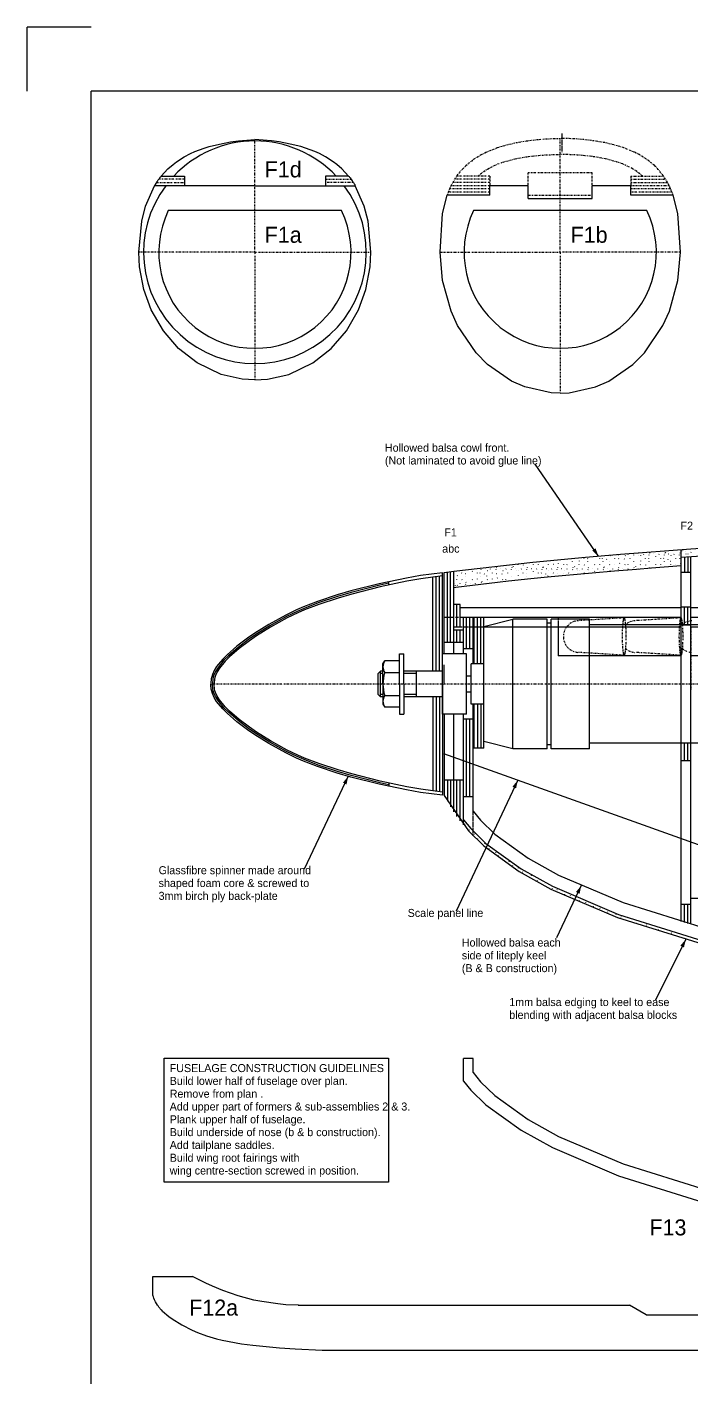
# Model space of a CAD drawing. Extents: x -1638 to 412, y -412 to 1290.
# Drawn here: x -1638.5 to -1431, y 868.2 to 1290.2 of the extents above; entities that cross this region are included whole.
import ezdxf
from ezdxf.enums import TextEntityAlignment as Align

# ---------------------------------------------------------------- set-up
doc = ezdxf.new("R2010")
doc.units = 0
doc.linetypes.add('DASHDOT', pattern=[1, 0.5, -0.25, 0, -0.25])
doc.linetypes.add('HIDDEN', pattern=[0.375, 0.25, -0.125])
for name, color, linetype in [('1', 7, 'CONTINUOUS'), ('12', 7, 'CONTINUOUS'), ('4', 7, 'CONTINUOUS'), ('6', 7, 'CONTINUOUS'), ('7', 7, 'CONTINUOUS'), ('8', 7, 'CONTINUOUS')]:
    doc.layers.add(name, color=color, linetype=linetype)
doc.styles.add('txt', font='TXT', dxfattribs={"height": 0.2})

# ---------------------------------------------------------------- blocks, each defined once
blk = doc.blocks.new('*D16')
at = {"layer": '7', "color": 215, "linetype": 'CONTINUOUS'}
blk.add_line((0, 0), (-7.6796, -16.3348), dxfattribs=at)
blk.add_solid([(-1.6293, -1.9965), (0, 0), (-0.498, -2.5284)], dxfattribs=at)
blk = doc.blocks.new('*O22')
at = {"layer": '1', "color": 195, "linetype": 'CONTINUOUS'}
for p, q in [((-23.8168, 18), (-14.8168, 20.25)), ((-23.8168, -18), (-23.8168, 18)), ((-14.8168, -20.25), (-14.8168, 20.25)), ((-4.1168, 20.25), (-14.8168, 20.25)), ((-4.1168, -20.25), (-4.1168, 20.25)), ((-2.8168, 19), (-4.1168, 19)), ((-2.8168, -20.25), (-2.8168, 20.25)), ((9.1832, 20.25), (-2.8168, 20.25)), ((9.1832, -20.25), (9.1832, 20.25)), ((47.2832, 18.4886), (9.1832, 18.4886)), ((47.2832, -18.4912), (47.2832, 18.4886)), ((-50.1168, 0), (-50.1168, 9.4)), ((-50.1168, 9.4), (-48.8168, 9.4)), ((-48.8168, 0), (-48.8168, 9.4)), ((-29.2168, 9.4), (-36.7168, 9.4)), ((-36.7168, -9.4), (-36.7168, 9.4)), ((-29.2168, -9.4), (-29.2168, 9.4)), ((56.8082, 11.9049), (47.2832, 11.9049)), ((56.8082, -11.9076), (56.8082, 11.9049)), ((-55.3168, 6.25), (-54.7586, 7.2169)), ((-55.3168, 0), (-55.3168, 6.25)), ((-50.1168, 7.2169), (-54.7586, 7.2169)), ((-27.8168, -6.25), (-27.8168, 6.25)), ((-23.8168, 6.25), (-27.8168, 6.25)), ((61.5706, 5.9664), (56.8082, 5.9664)), ((61.5706, -5.969), (61.5706, 5.9664)), ((-56.0668, 4), (-56.8168, 3.25)), ((-56.8168, -3.25), (-56.8168, 3.25)), ((-56.0668, -4), (-56.0668, 4)), ((-55.3168, 4), (-56.0668, 4)), ((-55.3168, 3.25), (-56.0668, 3.25)), ((-55.3168, 0), (-55.3168, -6.25)), ((-54.7586, 3.6084), (-50.1168, 3.6084)), ((-50.1168, 0), (-50.1168, -9.4)), ((-36.7168, 4), (-48.8168, 4)), ((-44.8168, 3.25), (-48.8168, 3.25)), ((-48.8168, 0), (-48.8168, -9.4)), ((-44.8168, -4), (-44.8168, 4)), ((-27.8168, 2.5), (-29.2168, 2.5)), ((-56.0668, -4), (-56.8168, -3.25)), ((-55.3168, -3.25), (-56.0668, -3.25)), ((-55.3168, -4), (-56.0668, -4)), ((-54.7586, -3.6084), (-50.1168, -3.6084)), ((-44.8168, -3.25), (-48.8168, -3.25)), ((-36.7168, -4), (-48.8168, -4)), ((-27.8168, -2.5), (-29.2168, -2.5)), ((-55.3168, -6.25), (-54.7586, -7.2169)), ((-50.1168, -7.2169), (-54.7586, -7.2169)), ((-23.8168, -6.25), (-27.8168, -6.25)), ((61.5706, -5.969), (56.8082, -5.969)), ((-50.1168, -9.4), (-48.8168, -9.4)), ((-29.2168, -9.4), (-36.7168, -9.4)), ((56.8082, -11.9076), (47.2832, -11.9076)), ((-14.8168, -20.25), (-23.8168, -18)), ((-4.1168, -20.25), (-14.8168, -20.25)), ((-2.8168, -19), (-4.1168, -19)), ((9.1832, -20.25), (-2.8168, -20.25)), ((47.2832, -18.4912), (9.1832, -18.4912))]:
    blk.add_line(p, q, dxfattribs=at)
at = {"layer": '1', "color": 166, "linetype": 'DASHDOT'}
blk.add_line((-23.8168, 0), (-61.5706, 0), dxfattribs=at)
at = {"layer": '1', "color": 195, "linetype": 'CONTINUOUS'}
for centre, radius, start, end in [((-52.12189, 5.41265), 3.19501, 145.617892, 214.382111), ((-43.37482, 0), 11.94208, 162.412711, 197.587289), ((-52.12189, -5.41265), 3.19501, 145.617889, 214.382108)]:
    blk.add_arc(centre, radius, start, end, dxfattribs=at)
blk = doc.blocks.new('*O29')
at = {"layer": '8', "color": 250, "linetype": 'CONTINUOUS', "style": 'txt'}
for s, p in [('Hollowed balsa each', (-46.053, 1.25)), ('side of liteply keel', (-46.053, -2.7501)), ('(B & B construction)', (-46.053, -6.7501))]:
    blk.add_text(s, height=2.5, dxfattribs=at).set_placement(p, align=Align.TOP_LEFT)
blk = doc.blocks.new('*D31')
at = {"layer": '7', "color": 215, "linetype": 'CONTINUOUS'}
blk.add_line((0, 0), (-19.7326, 28.7214), dxfattribs=at)
blk.add_solid([(-0.9005, 2.4145), (0, 0), (-1.9308, 1.7066)], dxfattribs=at)
blk = doc.blocks.new('*O39')
at = {"layer": '8', "color": 250, "linetype": 'CONTINUOUS', "style": 'txt'}
for s, p in [('Hollowed balsa cowl front.', (-64.5266, 1.25)), ('(Not laminated to avoid glue line)', (-64.5266, -2.7501))]:
    blk.add_text(s, height=2.5, dxfattribs=at).set_placement(p, align=Align.TOP_LEFT)
blk = doc.blocks.new('*D41')
at = {"layer": '7', "color": 215, "linetype": 'CONTINUOUS'}
blk.add_line((0, 0), (-9.5282, -19.0627), dxfattribs=at)
blk.add_solid([(-1.6768, -1.9568), (0, 0), (-0.5587, -2.5157)], dxfattribs=at)
blk = doc.blocks.new('*D46')
at = {"layer": '7', "color": 215, "linetype": 'CONTINUOUS'}
blk.add_line((0, 0), (-13.6994, -28.9828), dxfattribs=at)
blk.add_solid([(-1.6334, -1.9931), (0, 0), (-0.5033, -2.5273)], dxfattribs=at)
blk = doc.blocks.new('*O57')
at = {"layer": '8', "color": 250, "linetype": 'CONTINUOUS', "style": 'txt'}
for s, p in [('FUSELAGE CONSTRUCTION GUIDELINES', (-68.2724, 1.25)), ('Build lower half of fuselage over plan.', (-68.2724, -2.7501)), ('Remove from plan .', (-68.2724, -6.7501)), ('Add upper part of formers & sub-assemblies 2 & 3.', (-68.2724, -10.7501)), ('Plank upper half of fuselage.', (-68.2724, -14.7501)), ('Build underside of nose (b & b construction).', (-68.2724, -18.7501)), ('Add tailplane saddles.', (-68.2724, -22.7501)), ('Build wing root fairings with', (-68.2724, -26.7501)), ('wing centre-section screwed in position. ', (-68.2724, -30.7501))]:
    blk.add_text(s, height=2.5, dxfattribs=at).set_placement(p, align=Align.TOP_LEFT)
blk = doc.blocks.new('*D181')
at = {"layer": '7', "color": 215, "linetype": 'CONTINUOUS'}
blk.add_line((0, 0), (-19.2423, -40.9089), dxfattribs=at)
blk.add_solid([(-1.6296, -1.9962), (0, 0), (-0.4985, -2.5283)], dxfattribs=at)

msp = doc.modelspace()

# ---------------------------------------------------------------- linework, layer by layer
at = {"layer": '1', "color": 202, "linetype": 'HIDDEN'}
for p, q in [((-1471.4214, 1251.084), (-1471.4214, 1256.8706)), ((-1503.795, 1105.7645), (-1504.8742, 1105.7645)), ((-1472.7272, 1105.7645), (-1472.7272, 1102.7645)), ((-1495.8776, 1102.7645), (-1505.2776, 1102.7645)), ((-1499.2776, 1037.5824), (-1499.2776, 1045.2244))]:
    msp.add_line(p, q, dxfattribs=at)
at = {"layer": '1', "color": 5, "linetype": 'CONTINUOUS'}
for p, q in [((-1434.2776, 1010.7776), (-1434.2776, 1126.9609)), ((-1431.2776, 1009.9189), (-1431.2776, 1124.772)), ((-1511.7776, 1088.9668), (-1511.7776, 1118.3565)), ((-1508.7776, 1084.965), (-1508.7776, 1119.7285)), ((-1508.2776, 1094.365), (-1508.2776, 1119.7995)), ((-1505.2776, 1094.365), (-1505.2776, 1120.1835)), ((-1525.519, 1115.9419), (-1525.519, 1116.9642)), ((-1505.2776, 1105.7645), (-1508.2776, 1105.7645)), ((-1503.2776, 1109.7645), (-1505.2776, 1109.7645)), ((-1503.2776, 1102.7645), (-1503.2776, 1109.7645)), ((-1434.2776, 1108.7645), (-1503.2776, 1108.7645)), ((-1434.2776, 1105.7645), (-1503.2776, 1105.7645)), ((-1502.2776, 1094.365), (-1502.2776, 1105.7645)), ((-1499.2776, 1091.215), (-1499.2776, 1105.7645)), ((-1498.8776, 1091.215), (-1498.8776, 1105.7645)), ((-1495.8776, 1064.965), (-1495.8776, 1105.7645)), ((-1431.2776, 1108.965), (-1434.2776, 1108.965)), ((-1281.0004, 1108.7645), (-1431.2776, 1108.7645)), ((-1277.2004, 1105.7645), (-1431.2776, 1105.7645)), ((-1503.2776, 1102.7645), (-1505.2776, 1102.7645)), ((-1502.2776, 1101.7645), (-1505.2776, 1101.7645)), ((-1434.2776, 1102.7645), (-1495.8776, 1102.7645)), ((-1472.7272, 1102.7645), (-1472.7272, 1093.8101)), ((-1434.2776, 1103.455), (-1431.2776, 1103.455)), ((-1277.2004, 1102.7645), (-1431.2776, 1102.7645)), ((-1502.2776, 1097.965), (-1508.2776, 1097.965)), ((-1499.2776, 1095.965), (-1502.2776, 1095.965)), ((-1434.2776, 1093.8069), (-1472.7272, 1093.8069)), ((-1362.2614, 1093.8069), (-1431.1802, 1093.8069)), ((-1508.7776, 1084.965), (-1508.7776, 1050.2015)), ((-1511.7776, 1080.9658), (-1511.7776, 1051.5733)), ((-1499.2776, 1045.2244), (-1499.2776, 1078.715)), ((-1498.8776, 1064.965), (-1498.8776, 1078.715)), ((-1508.2776, 1075.565), (-1508.2776, 1050.1304)), ((-1505.2776, 1045.0692), (-1505.2776, 1075.565)), ((-1502.2776, 1040.9616), (-1502.2776, 1075.565)), ((-1499.2776, 1073.965), (-1502.2776, 1073.965)), ((-1495.8776, 1064.965), (-1499.2776, 1064.965)), ((-1431.2776, 1066.4751), (-1434.2776, 1066.4751)), ((-1431.2776, 1060.965), (-1434.2776, 1060.965)), ((-1525.519, 1053.9881), (-1525.519, 1052.9658)), ((-1502.2776, 1054.965), (-1508.2776, 1054.965)), ((-1499.2776, 1049.6743), (-1502.2776, 1049.6743)), ((-1351.3654, 1017.965), (-1431.2776, 1017.965)), ((-1431.2776, 1016.1348), (-1434.2776, 1016.1348)), ((-1499.2776, 968.0205), (-1502.2776, 968.0205)), ((-1502.2776, 960.9208), (-1502.2776, 968.0205)), ((-1499.2776, 963.5706), (-1499.2776, 968.0205))]:
    msp.add_line(p, q, dxfattribs=at)
at = {"layer": '1', "color": 250, "linetype": 'CONTINUOUS'}
for p, q in [((-1433.697, 1126.7639), (-1433.6526, 1126.8637)), ((-1477.811, 1123.1327), (-1477.8062, 1123.0895)), ((-1475.9136, 1123.2853), (-1475.895, 1123.3273)), ((-1472.6396, 1122.6003), (-1472.5952, 1122.7003)), ((-1468.3318, 1123.1894), (-1468.3206, 1123.0895)), ((-1466.0414, 1123.3243), (-1465.997, 1123.4241)), ((-1464.6538, 1124.2543), (-1464.6094, 1124.1877)), ((-1463.5318, 1123.1894), (-1463.5206, 1123.0895)), ((-1463.505, 1124.0274), (-1463.4606, 1124.1272)), ((-1461.32, 1124.6913), (-1461.3134, 1124.7061)), ((-1459.8538, 1124.2543), (-1459.8094, 1124.1877)), ((-1458.9006, 1124.1445), (-1458.8562, 1124.2443)), ((-1458.7318, 1123.1894), (-1458.7206, 1123.0895)), ((-1457.586, 1123.9418), (-1457.5416, 1123.8752)), ((-1456.828, 1123.2853), (-1456.7834, 1123.3851)), ((-1456.5558, 1124.9647), (-1456.5112, 1125.0645)), ((-1455.1682, 1124.2543), (-1455.1238, 1124.1877)), ((-1453.925, 1125.2199), (-1453.9008, 1125.2744)), ((-1453.8624, 1124.0274), (-1453.8178, 1124.1272)), ((-1453.5538, 1122.6003), (-1453.5096, 1122.7003)), ((-1452.0842, 1124.0199), (-1452.0398, 1123.9533)), ((-1451.7558, 1124.9647), (-1451.7112, 1125.0645)), ((-1450.8566, 1125.4518), (-1450.8308, 1125.5097)), ((-1450.3682, 1124.2543), (-1450.3238, 1124.1877)), ((-1449.246, 1123.1894), (-1449.2348, 1123.0895)), ((-1449.125, 1125.2199), (-1449.0806, 1125.3199)), ((-1447.7456, 1125.669), (-1447.7012, 1125.6024)), ((-1447.6358, 1125.0354), (-1447.5914, 1124.9688)), ((-1446.9558, 1124.9647), (-1446.9112, 1125.0645)), ((-1446.9558, 1123.3243), (-1446.9112, 1123.4241)), ((-1446.0566, 1125.4518), (-1446.0122, 1125.5516)), ((-1445.5682, 1124.2543), (-1445.5238, 1124.1877)), ((-1444.446, 1123.1894), (-1444.4348, 1123.0895)), ((-1444.4194, 1124.0274), (-1444.3748, 1124.1272)), ((-1444.325, 1125.2199), (-1444.2806, 1125.3199)), ((-1444.2408, 1125.9515), (-1444.1964, 1125.8849)), ((-1442.9456, 1125.669), (-1442.9012, 1125.6024)), ((-1442.2342, 1124.6913), (-1442.1898, 1124.7911)), ((-1441.2566, 1125.4518), (-1441.2122, 1125.5516)), ((-1440.7682, 1124.2543), (-1440.7238, 1124.1877)), ((-1439.815, 1124.1445), (-1439.7704, 1124.2443)), ((-1439.646, 1123.1894), (-1439.6348, 1123.0895)), ((-1439.525, 1125.2199), (-1439.4806, 1125.3199)), ((-1439.4408, 1125.9515), (-1439.3964, 1125.8849)), ((-1439.186, 1126.0828), (-1439.1416, 1126.1826)), ((-1438.5004, 1123.9418), (-1438.456, 1123.8752)), ((-1438.26, 1125.669), (-1438.2156, 1125.6024)), ((-1437.7422, 1123.2853), (-1437.6978, 1123.3851)), ((-1437.47, 1124.9647), (-1437.4256, 1125.0645)), ((-1436.571, 1125.4518), (-1436.5264, 1125.5516)), ((-1436.0824, 1124.2543), (-1436.038, 1124.1877)), ((-1434.8394, 1125.2199), (-1434.7948, 1125.3199)), ((-1434.7766, 1124.0274), (-1434.7322, 1124.1272)), ((-1434.7552, 1125.9515), (-1434.7108, 1125.8849)), ((-1434.4682, 1122.6003), (-1434.4238, 1122.7003)), ((-1434.2604, 1126.5545), (-1434.216, 1126.4879)), ((-1432.9652, 1126.2719), (-1432.9208, 1126.2053)), ((-1432.8552, 1125.6383), (-1432.8108, 1125.5717)), ((-1432.1752, 1125.5676), (-1432.1308, 1125.6674)), ((-1431.2762, 1126.0547), (-1431.2316, 1126.1545)), ((-1504.2128, 1118.7302), (-1504.1684, 1118.83)), ((-1502.8252, 1119.6602), (-1502.7808, 1119.5936)), ((-1501.7032, 1118.5953), (-1501.692, 1118.4954)), ((-1501.6764, 1119.4333), (-1501.632, 1119.5331)), ((-1499.4914, 1120.0972), (-1499.4468, 1120.197)), ((-1498.5138, 1120.8577), (-1498.4792, 1120.9353)), ((-1498.0252, 1119.6602), (-1497.9808, 1119.5936)), ((-1497.072, 1119.5504), (-1497.0276, 1119.6502)), ((-1496.9032, 1118.5953), (-1496.892, 1118.4954)), ((-1496.7822, 1120.6258), (-1496.7376, 1120.7258)), ((-1495.7574, 1119.3477), (-1495.713, 1119.2811)), ((-1495.517, 1121.0749), (-1495.4726, 1121.0083)), ((-1494.9994, 1118.6912), (-1494.9548, 1118.791)), ((-1494.7272, 1120.3706), (-1494.6826, 1120.4704)), ((-1493.828, 1120.8577), (-1493.7836, 1120.9575)), ((-1493.3396, 1119.6602), (-1493.2952, 1119.5936)), ((-1492.0964, 1120.6258), (-1492.052, 1120.7258)), ((-1492.0338, 1119.4333), (-1491.9892, 1119.5331)), ((-1492.0122, 1121.3574), (-1491.9678, 1121.2908)), ((-1490.717, 1121.0749), (-1490.6726, 1121.0083)), ((-1490.2556, 1119.4258), (-1490.2112, 1119.3592)), ((-1489.9272, 1120.3706), (-1489.8826, 1120.4704)), ((-1489.028, 1120.8577), (-1488.9836, 1120.9575)), ((-1488.5396, 1119.6602), (-1488.4952, 1119.5936)), ((-1487.4174, 1118.5953), (-1487.4062, 1118.4954)), ((-1487.2964, 1120.6258), (-1487.252, 1120.7258)), ((-1487.2122, 1121.3574), (-1487.1678, 1121.2908)), ((-1486.649, 1121.5668), (-1486.6044, 1121.6666)), ((-1485.917, 1121.0749), (-1485.8726, 1121.0083)), ((-1485.8072, 1120.4413), (-1485.7628, 1120.3747)), ((-1485.2382, 1122.1452), (-1485.1936, 1122.2452)), ((-1485.1272, 1120.3706), (-1485.0826, 1120.4704)), ((-1485.1272, 1118.7302), (-1485.0826, 1118.83)), ((-1484.228, 1120.8577), (-1484.1836, 1120.9575)), ((-1483.7396, 1119.6602), (-1483.6952, 1119.5936)), ((-1483.661, 1122.1843), (-1483.6166, 1122.1177)), ((-1482.6174, 1118.5953), (-1482.6062, 1118.4954)), ((-1482.5908, 1119.4333), (-1482.5462, 1119.5331)), ((-1482.4964, 1120.6258), (-1482.452, 1120.7258)), ((-1482.4122, 1121.3574), (-1482.3678, 1121.2908)), ((-1481.117, 1121.0749), (-1481.0726, 1121.0083)), ((-1480.4382, 1122.1452), (-1480.3936, 1122.2452)), ((-1480.4056, 1120.0972), (-1480.3612, 1120.197)), ((-1479.428, 1120.8577), (-1479.3836, 1120.9575)), ((-1478.9396, 1122.3796), (-1478.8952, 1122.313)), ((-1478.9396, 1119.6602), (-1478.8952, 1119.5936)), ((-1477.9864, 1119.5504), (-1477.9418, 1119.6502)), ((-1477.8174, 1118.5953), (-1477.8062, 1118.4954)), ((-1477.6964, 1120.6258), (-1477.652, 1120.7258)), ((-1477.6122, 1121.3574), (-1477.5678, 1121.2908)), ((-1477.3574, 1121.4887), (-1477.313, 1121.5885)), ((-1476.6718, 1119.3477), (-1476.6274, 1119.2811)), ((-1476.4314, 1121.0749), (-1476.387, 1121.0083)), ((-1475.9136, 1118.6912), (-1475.8692, 1118.791)), ((-1475.7524, 1122.1452), (-1475.708, 1122.2452)), ((-1475.6414, 1120.3706), (-1475.597, 1120.4704)), ((-1474.7424, 1120.8577), (-1474.6978, 1120.9575)), ((-1474.2538, 1119.6602), (-1474.2094, 1119.5936)), ((-1474.2524, 1122.4186), (-1474.208, 1122.352)), ((-1473.0108, 1120.6258), (-1472.9662, 1120.7258)), ((-1472.948, 1119.4333), (-1472.9036, 1119.5331)), ((-1472.9266, 1121.3574), (-1472.8822, 1121.2908)), ((-1471.6314, 1121.0749), (-1471.587, 1121.0083)), ((-1471.1698, 1119.4258), (-1471.1254, 1119.3592)), ((-1470.9524, 1122.1452), (-1470.908, 1122.2452)), ((-1470.8414, 1120.3706), (-1470.797, 1120.4704)), ((-1469.9826, 1122.1917), (-1469.938, 1122.2915)), ((-1469.9424, 1120.8577), (-1469.8978, 1120.9575)), ((-1469.4538, 1119.6602), (-1469.4094, 1119.5936)), ((-1468.2108, 1120.6258), (-1468.1662, 1120.7258)), ((-1468.1266, 1121.3574), (-1468.0822, 1121.2908)), ((-1467.5632, 1121.5668), (-1467.5188, 1121.6666)), ((-1466.8314, 1121.0749), (-1466.787, 1121.0083)), ((-1466.7214, 1120.4413), (-1466.677, 1120.3747)), ((-1466.1524, 1122.1452), (-1466.108, 1122.2452)), ((-1466.0414, 1120.3706), (-1465.997, 1120.4704)), ((-1465.1424, 1120.8577), (-1465.0978, 1120.9575)), ((-1464.6538, 1119.6602), (-1464.6334, 1119.6295)), ((-1464.5754, 1122.1843), (-1464.531, 1122.1177)), ((-1463.4108, 1120.6258), (-1463.3662, 1120.7258)), ((-1463.3266, 1121.3574), (-1463.2822, 1121.2908)), ((-1462.0314, 1121.0749), (-1461.987, 1121.0083)), ((-1461.3524, 1122.1452), (-1461.308, 1122.2452)), ((-1461.32, 1120.0972), (-1461.2754, 1120.197)), ((-1460.3424, 1120.8577), (-1460.2978, 1120.9575)), ((-1459.8538, 1122.3796), (-1459.8094, 1122.313)), ((-1458.6108, 1120.6258), (-1458.5662, 1120.7258)), ((-1458.5266, 1121.3574), (-1458.4822, 1121.2908)), ((-1458.2718, 1121.4887), (-1458.2272, 1121.5885)), ((-1457.3456, 1121.0749), (-1457.3012, 1121.0083)), ((-1456.6668, 1122.1452), (-1456.6222, 1122.2452)), ((-1456.5516, 1120.38), (-1456.5112, 1120.4704)), ((-1455.6566, 1120.8577), (-1455.6122, 1120.9575)), ((-1455.1668, 1122.4186), (-1455.1224, 1122.352)), ((-1453.925, 1120.6258), (-1453.8806, 1120.7258)), ((-1453.8408, 1121.3574), (-1453.7964, 1121.2908)), ((-1452.5456, 1121.0749), (-1452.5012, 1121.0083)), ((-1451.8668, 1122.1452), (-1451.8222, 1122.2452)), ((-1450.8968, 1122.1917), (-1450.8524, 1122.2915)), ((-1450.8566, 1120.8577), (-1450.8122, 1120.9575)), ((-1449.0408, 1121.3574), (-1448.9964, 1121.2908)), ((-1448.4776, 1121.5668), (-1448.433, 1121.6666)), ((-1447.7456, 1121.0749), (-1447.7366, 1121.0612)), ((-1447.0668, 1122.1452), (-1447.0222, 1122.2452)), ((-1445.4896, 1122.1843), (-1445.4452, 1122.1177)), ((-1444.2408, 1121.3574), (-1444.1988, 1121.2944)), ((-1442.2668, 1122.1452), (-1442.2222, 1122.2452)), ((-1440.7682, 1122.3796), (-1440.7238, 1122.313)), ((-1437.581, 1122.1452), (-1437.5366, 1122.2452)), ((-1436.081, 1122.4186), (-1436.0366, 1122.352)), ((-1505.0028, 1116.4808), (-1504.9584, 1116.4142)), ((-1504.8928, 1115.8472), (-1504.8484, 1115.7806)), ((-1504.3238, 1117.5511), (-1504.2794, 1117.6511)), ((-1504.2128, 1115.7765), (-1504.1684, 1115.8763)), ((-1503.3138, 1116.2636), (-1503.2692, 1116.3634)), ((-1502.7468, 1117.5902), (-1502.7024, 1117.5236)), ((-1501.5822, 1116.0317), (-1501.5376, 1116.1317)), ((-1501.498, 1116.7633), (-1501.4536, 1116.6967)), ((-1500.2028, 1116.4808), (-1500.1584, 1116.4142)), ((-1499.5238, 1117.5511), (-1499.4794, 1117.6511)), ((-1498.5138, 1116.2636), (-1498.4692, 1116.3634)), ((-1498.0252, 1117.7855), (-1497.9808, 1117.7189)), ((-1496.698, 1116.7633), (-1496.6536, 1116.6967)), ((-1496.4432, 1116.8946), (-1496.3986, 1116.9944)), ((-1495.517, 1116.4808), (-1495.503, 1116.4598)), ((-1494.8382, 1117.5511), (-1494.7936, 1117.6511)), ((-1493.3382, 1117.8245), (-1493.2938, 1117.7579)), ((-1491.7252, 1118.0062), (-1491.681, 1118.1062)), ((-1490.0382, 1117.5511), (-1489.9936, 1117.6511)), ((-1489.0682, 1117.5976), (-1489.0238, 1117.6974)), ((-1485.2286, 1117.5725), (-1485.1936, 1117.6511)), ((-1501.6436, 1041.2326), (-1501.5992, 1041.166)), ((-1500.5214, 1039.4227), (-1500.477, 1039.3561)), ((-1498.7754, 1038.112), (-1498.731, 1038.0454)), ((-1497.8402, 1036.6142), (-1497.7958, 1036.5476)), ((-1495.7202, 1035.1163), (-1495.6758, 1035.0497)), ((-1494.3484, 1033.556), (-1494.304, 1033.4894)), ((-1492.2908, 1032.4326), (-1492.2464, 1032.366)), ((-1491.433, 1031.4022), (-1491.3886, 1031.3356)), ((-1490.2956, 1030.4355), (-1490.2512, 1030.3689)), ((-1488.1132, 1029.4993), (-1488.0688, 1029.4327)), ((-1486.9286, 1028.2511), (-1486.8842, 1028.1845)), ((-1485.1828, 1027.5022), (-1485.1384, 1027.4356)), ((-1483.811, 1026.2539), (-1483.7666, 1026.1873)), ((-1481.1298, 1025.1305), (-1481.0854, 1025.0639)), ((-1479.2592, 1023.5703), (-1479.2148, 1023.5037)), ((-1476.89, 1022.6965), (-1476.8456, 1022.6299)), ((-1474.5828, 1021.0738), (-1474.5384, 1021.0072)), ((-1473.0864, 1020.8242), (-1473.042, 1020.7576)), ((-1470.7794, 1019.3263), (-1470.735, 1019.2597)), ((-1468.9088, 1018.8894), (-1468.8644, 1018.8228)), ((-1466.1654, 1017.3292), (-1466.121, 1017.2626)), ((-1464.17, 1016.8299), (-1464.1256, 1016.7633)), ((-1461.8008, 1015.5192), (-1461.7564, 1015.4526)), ((-1459.6808, 1014.9575), (-1459.6364, 1014.8909)), ((-1457.3114, 1013.7717), (-1457.267, 1013.7051)), ((-1454.755, 1013.0852), (-1454.7106, 1013.0186)), ((-1453.1338, 1012.2114), (-1453.0894, 1012.1448)), ((-1451.0024, 1011.7529), (-1450.958, 1011.6863)), ((-1448.3836, 1010.5046), (-1448.3392, 1010.438)), ((-1445.2038, 1009.7557), (-1445.1594, 1009.6891)), ((-1441.4626, 1008.2578), (-1441.4182, 1008.1912)), ((-1437.4098, 1007.2593), (-1437.3654, 1007.1927)), ((-1433.4192, 1005.8238), (-1433.3748, 1005.7572))]:
    msp.add_line(p, q, dxfattribs=at)
at = {"layer": '1', "color": 253, "linetype": 'CONTINUOUS'}
for p, q in [((-1433.2776, 1124.6276), (-1433.2776, 1119.772)), ((-1432.2776, 1124.7), (-1432.2776, 1119.772)), ((-1510.7776, 1088.9668), (-1510.7776, 1118.4844)), ((-1509.7776, 1088.9668), (-1509.7776, 1118.6056)), ((-1507.2776, 1097.965), (-1507.2776, 1119.9281)), ((-1506.2776, 1097.965), (-1506.2776, 1120.0561)), ((-1504.2776, 1102.7645), (-1504.2776, 1109.7645)), ((-1501.2776, 1095.965), (-1501.2776, 1105.7645)), ((-1500.2776, 1095.965), (-1500.2776, 1105.7645)), ((-1497.8776, 1091.215), (-1497.8776, 1105.7645)), ((-1496.8776, 1091.215), (-1496.8776, 1105.7645)), ((-1433.2776, 1103.455), (-1433.2776, 1108.965)), ((-1432.2776, 1103.455), (-1432.2776, 1108.965)), ((-1504.2776, 1097.965), (-1504.2776, 1101.7645)), ((-1503.2776, 1097.965), (-1503.2776, 1101.7645)), ((-1510.7776, 1080.9632), (-1510.7776, 1051.4456)), ((-1509.7776, 1080.9632), (-1509.7776, 1051.3244)), ((-1497.8776, 1078.715), (-1497.8776, 1064.965)), ((-1496.8776, 1078.715), (-1496.8776, 1064.965)), ((-1501.2776, 1049.6743), (-1501.2776, 1073.965)), ((-1500.2776, 1049.6743), (-1500.2776, 1073.965)), ((-1433.2776, 1060.965), (-1433.2776, 1066.4751)), ((-1432.2776, 1060.965), (-1432.2776, 1066.4751)), ((-1507.2776, 1054.965), (-1507.2776, 1048.3203)), ((-1506.2776, 1054.965), (-1506.2776, 1046.6371)), ((-1504.2776, 1043.6066), (-1504.2776, 1054.965)), ((-1503.2776, 1042.2401), (-1503.2776, 1054.965)), ((-1433.2776, 1010.4874), (-1433.2776, 1016.1348)), ((-1432.2776, 1010.2012), (-1432.2776, 1016.1348))]:
    msp.add_line(p, q, dxfattribs=at)
at = {"layer": '1', "color": 155, "linetype": 'DASHDOT'}
for p, q in [((-1452.101, 1105.6372), (-1466.4272, 1104.7409)), ((-1434.3628, 1105.6372), (-1448.689, 1104.7409)), ((-1452.101, 1093.9342), (-1466.4272, 1094.8305)), ((-1434.3628, 1093.9342), (-1448.689, 1094.8305))]:
    msp.add_line(p, q, dxfattribs=at)
at = {"layer": '1', "color": 166, "linetype": 'DASHDOT'}
for p, q in [((-1431.2776, 1102.7645), (-1431.2776, 1083.2533)), ((-1533.6314, 1084.965), (-1581.052, 1084.965)), ((-524.8788, 1084.965), (-1495.8776, 1084.965))]:
    msp.add_line(p, q, dxfattribs=at)
at = {"layer": '1', "color": 212, "linetype": 'CONTINUOUS'}
msp.add_line((-1348.3654, 1005.8056), (-1508.3408, 1063.1268), dxfattribs=at)
at = {"layer": '1', "color": 5, "linetype": 'CONTINUOUS'}
for points in [[(-1508.2776, 1119.7995), (-1505.277655, 1120.183503), (-1497.079885, 1121.183912), (-1480.660927, 1122.984582), (-1464.216382, 1124.554738), (-1453.242478, 1125.494986), (-1431.277588, 1127.177987), (-1406.724257, 1128.828037), (-1394.443306, 1129.567462), (-1376.016659, 1130.566589), (-1348.365263, 1131.810599), (-1323.649492, 1132.666316), (-1307.168178, 1133.126429), (-1274.200297, 1133.86272), (-1229.119475, 1134.620514), (-1206.577563, 1134.886587), (-1172.7612, 1135.1166)], [(-1434.2776, 1124.5548), (-1431.095607, 1124.785091), (-1420.198041, 1125.545265), (-1414.748053, 1125.908779), (-1406.571596, 1126.433067), (-1398.393402, 1126.93189), (-1394.303667, 1127.171652), (-1386.12294, 1127.631678), (-1382.031959, 1127.851861), (-1375.894727, 1128.169737), (-1367.710359, 1128.570214), (-1363.617589, 1128.760353), (-1357.477714, 1129.032823), (-1348.266315, 1129.412602), (-1340.462616, 1129.707196), (-1335.259472, 1129.890539), (-1324.851731, 1130.22845), (-1319.647209, 1130.384152), (-1309.237051, 1130.671882), (-1298.825662, 1130.931826), (-1291.884201, 1131.091926), (-1278.0004, 1131.3865)], [(-1508.7776, 1119.7265), (-1515.627917, 1118.814078), (-1520.008528, 1118.069586), (-1528.520664, 1116.290817), (-1537.411019, 1114.028959), (-1541.697038, 1112.776269), (-1547.766677, 1110.766843), (-1552.214165, 1109.049671), (-1554.388244, 1108.102899), (-1557.690334, 1106.508446), (-1562.980403, 1103.572443), (-1567.396052, 1100.800952), (-1569.649712, 1099.251436), (-1572.950581, 1096.753065), (-1576.009864, 1094.078436), (-1577.397569, 1092.686505), (-1578.720806, 1091.17594), (-1579.3042, 1090.397355), (-1580.051008, 1089.188407), (-1580.611338, 1087.917436), (-1580.810136, 1087.254214), (-1580.950248, 1086.568577), (-1581.055583, 1085.176259), (-1581.052, 1084.965)], [(-1508.7776, 1118.7204), (-1515.549594, 1117.814491), (-1519.880388, 1117.07691), (-1528.296166, 1115.317167), (-1537.131153, 1113.069626), (-1541.388289, 1111.82583), (-1547.411622, 1109.832868), (-1551.818599, 1108.132378), (-1553.97033, 1107.195884), (-1557.23529, 1105.620183), (-1562.459193, 1102.722003), (-1566.813057, 1099.991559), (-1569.029911, 1098.471105), (-1572.265448, 1096.032975), (-1575.244339, 1093.444934), (-1576.585177, 1092.108419), (-1578.411054, 1089.934468), (-1579.119667, 1088.807928), (-1579.646933, 1087.644474), (-1579.831984, 1087.046434), (-1579.96077, 1086.433783), (-1580.055658, 1085.186072), (-1580.0524, 1084.9932)], [(-1505.2776, 1115.1434), (-1504.647493, 1115.223317), (-1502.051491, 1115.547951), (-1496.856427, 1116.175593), (-1491.657476, 1116.775565), (-1488.189461, 1117.160863), (-1481.248822, 1117.89808), (-1476.039574, 1118.423413), (-1472.565075, 1118.761277), (-1465.612379, 1119.409208), (-1462.134317, 1119.720102), (-1455.175103, 1120.317813), (-1448.212218, 1120.886177), (-1443.568523, 1121.250417), (-1434.2776, 1121.9481)], [(-1505.2776, 1115.1434), (-1504.647493, 1115.223317), (-1502.051491, 1115.547951), (-1496.856427, 1116.175593), (-1491.657476, 1116.775565), (-1488.189461, 1117.160863), (-1481.248822, 1117.89808), (-1476.039574, 1118.423413), (-1472.565075, 1118.761277), (-1465.612379, 1119.409208), (-1462.134317, 1119.720102), (-1455.175103, 1120.317813), (-1448.212218, 1120.886177), (-1443.568523, 1121.250417), (-1434.2776, 1121.9481)], [(-1508.7776, 1050.2035), (-1515.627917, 1051.115922), (-1520.008528, 1051.860414), (-1528.520664, 1053.639183), (-1537.411019, 1055.901041), (-1541.697038, 1057.153731), (-1547.766677, 1059.163157), (-1552.214165, 1060.880329), (-1554.388244, 1061.827101), (-1557.690334, 1063.421554), (-1562.980403, 1066.357557), (-1567.396052, 1069.129048), (-1569.649712, 1070.678564), (-1572.950581, 1073.176935), (-1576.009864, 1075.851564), (-1577.397569, 1077.243495), (-1578.720806, 1078.75406), (-1579.3042, 1079.532645), (-1580.051008, 1080.741593), (-1580.611338, 1082.012564), (-1580.810136, 1082.675786), (-1580.950248, 1083.361423), (-1581.055583, 1084.753741), (-1581.052, 1084.965)], [(-1508.7776, 1051.2096), (-1515.549594, 1052.115509), (-1519.880388, 1052.85309), (-1528.296166, 1054.612833), (-1537.131153, 1056.860374), (-1541.388289, 1058.10417), (-1547.411622, 1060.097132), (-1551.818599, 1061.797622), (-1553.97033, 1062.734116), (-1557.23529, 1064.309817), (-1562.459193, 1067.207997), (-1566.813057, 1069.938441), (-1569.029911, 1071.458895), (-1572.265448, 1073.897025), (-1575.244339, 1076.485066), (-1576.585177, 1077.821581), (-1578.411054, 1079.995532), (-1579.119667, 1081.122072), (-1579.646933, 1082.285526), (-1579.831984, 1082.883566), (-1579.96077, 1083.496217), (-1580.055658, 1084.743928), (-1580.0524, 1084.9368)], [(-1508.2776, 1050.1304), (-1500.737472, 1039.148096), (-1495.922612, 1034.415373), (-1484.861383, 1026.433512), (-1474.958101, 1020.924123), (-1454.185568, 1012.075286), (-1427.781981, 1003.796244), (-1414.314464, 1000.615917), (-1397.772568, 997.610638), (-1364.35005, 993.915382), (-1348.3654, 993.0029)], [(-1502.2776, 1042.5746), (-1499.976204, 1039.794778), (-1495.233039, 1035.139039), (-1484.299662, 1027.257857), (-1474.479504, 1021.799922), (-1453.824668, 1013.006267), (-1427.525869, 1004.761943), (-1414.103837, 1001.59267), (-1397.614755, 998.597324), (-1364.280205, 994.912838), (-1348.3654, 994.0037)], [(-1499.2778, 1045.2245), (-1496.931137, 1042.381368), (-1492.47497, 1038.033746), (-1482.052986, 1030.555263), (-1472.565171, 1025.303127), (-1452.380884, 1016.730294), (-1426.501359, 1008.624811), (-1413.261383, 1005.499679), (-1396.983644, 1002.543963), (-1364.001253, 998.902384), (-1348.3654, 998.0073)], [(-1499.2778, 963.5707), (-1496.931137, 960.727568), (-1492.47497, 956.379946), (-1482.052986, 948.901463), (-1472.565171, 943.649327), (-1452.380884, 935.076494), (-1426.501359, 926.971011), (-1413.261383, 923.845879), (-1396.983644, 920.890163), (-1364.001253, 917.248584), (-1348.3654, 916.3535)], [(-1502.2776, 960.9208), (-1499.976204, 958.140978), (-1495.233039, 953.485239), (-1484.299662, 945.604057), (-1474.479504, 940.146122), (-1453.824668, 931.352467), (-1427.525869, 923.108143), (-1414.103837, 919.93887), (-1397.614755, 916.943524), (-1364.280205, 913.259038), (-1348.3654, 912.3499)]]:
    msp.add_lwpolyline(points, dxfattribs=at)
at = {"layer": '1', "color": 253, "linetype": 'CONTINUOUS'}
for points in [[(-1525.519, 1116.453), (-1528.408489, 1115.803996), (-1537.271129, 1113.549302), (-1541.542697, 1112.301059), (-1547.58918, 1110.299869), (-1552.016424, 1108.591045), (-1554.179337, 1107.649416), (-1557.462872, 1106.064344), (-1562.71986, 1103.147254), (-1567.104605, 1100.39628), (-1569.339854, 1098.861292), (-1572.608051, 1096.393038), (-1575.627144, 1093.761706), (-1576.991424, 1092.397488), (-1578.857702, 1090.165944), (-1579.585424, 1088.998194), (-1580.129231, 1087.780964), (-1580.321158, 1087.150318), (-1580.455602, 1086.501158), (-1580.555556, 1085.181157), (-1580.5522, 1084.9791)], [(-1525.519, 1053.477), (-1528.408489, 1054.126004), (-1537.271129, 1056.380698), (-1541.542697, 1057.628941), (-1547.58918, 1059.630131), (-1552.016424, 1061.338955), (-1554.179337, 1062.280584), (-1557.462872, 1063.865656), (-1562.71986, 1066.782746), (-1567.104605, 1069.53372), (-1569.339854, 1071.068708), (-1572.608051, 1073.536962), (-1575.627144, 1076.168294), (-1576.991424, 1077.532512), (-1578.857702, 1079.764056), (-1579.585424, 1080.931806), (-1580.129231, 1082.149036), (-1580.321158, 1082.779682), (-1580.455602, 1083.428842), (-1580.555556, 1084.748843), (-1580.5522, 1084.9509)]]:
    msp.add_lwpolyline(points, dxfattribs=at)
at = {"layer": '1', "color": 155, "linetype": 'DASHDOT'}
for points in [[(-1451.46825, 1099.7857, 0.005377), (-1451.48041, 1100.927271, 0.005815), (-1451.516423, 1102.024972, 0.006843), (-1451.574904, 1103.036619, 0.008899), (-1451.653607, 1103.923335, 0.013185), (-1451.749507, 1104.651044, 0.023737), (-1451.858919, 1105.191781, 0.060726), (-1451.977637, 1105.524765, 0.274819), (-1452.1011, 1105.6372, 0.274819), (-1452.224563, 1105.524765, 0.060726), (-1452.343281, 1105.191781, 0.023737), (-1452.452693, 1104.651044, 0.013185), (-1452.548593, 1103.923335, 0.008899), (-1452.627296, 1103.036619, 0.006843), (-1452.685777, 1102.024972, 0.005815), (-1452.72179, 1100.927271, 0.005377), (-1452.73395, 1099.7857, 0.005377), (-1452.72179, 1098.644129, 0.005815), (-1452.685777, 1097.546428, 0.006843), (-1452.627296, 1096.534781, 0.008899), (-1452.548593, 1095.648065, 0.013185), (-1452.452693, 1094.920356, 0.023737), (-1452.343281, 1094.379619, 0.060726), (-1452.224563, 1094.046635, 0.274819), (-1452.1011, 1093.9342, 0.274819), (-1451.977637, 1094.046635, 0.060726), (-1451.858919, 1094.379619, 0.023737), (-1451.749507, 1094.920356, 0.013185), (-1451.653607, 1095.648065, 0.008899), (-1451.574904, 1096.534781, 0.006843), (-1451.516423, 1097.546428, 0.005815), (-1451.48041, 1098.644129, 0.005377)], [(-1433.72995, 1099.7857, 0.005377), (-1433.74211, 1100.927271, 0.005815), (-1433.778123, 1102.024972, 0.006843), (-1433.836604, 1103.036619, 0.008899), (-1433.915307, 1103.923335, 0.013185), (-1434.011207, 1104.651044, 0.023737), (-1434.120619, 1105.191781, 0.060726), (-1434.239337, 1105.524765, 0.274819), (-1434.3628, 1105.6372, 0.274819), (-1434.486263, 1105.524765, 0.060726), (-1434.604981, 1105.191781, 0.023737), (-1434.714393, 1104.651044, 0.013185), (-1434.810293, 1103.923335, 0.008899), (-1434.888996, 1103.036619, 0.006843), (-1434.947477, 1102.024972, 0.005815), (-1434.98349, 1100.927271, 0.005377), (-1434.99565, 1099.7857, 0.005377), (-1434.98349, 1098.644129, 0.005815), (-1434.947477, 1097.546428, 0.006843), (-1434.888996, 1096.534781, 0.008899), (-1434.810293, 1095.648065, 0.013185), (-1434.714393, 1094.920356, 0.023737), (-1434.604981, 1094.379619, 0.060726), (-1434.486263, 1094.046635, 0.274819), (-1434.3628, 1093.9342, 0.274819), (-1434.239337, 1094.046635, 0.060726), (-1434.120619, 1094.379619, 0.023737), (-1434.011207, 1094.920356, 0.013185), (-1433.915307, 1095.648065, 0.008899), (-1433.836604, 1096.534781, 0.006843), (-1433.778123, 1097.546428, 0.005815), (-1433.74211, 1098.644129, 0.005377)]]:
    msp.add_lwpolyline(points, format="xyb", close=True, dxfattribs=at)
for centre, start, end in [((-1466.11725, 1099.7857), 93.579969, 266.420031), ((-1448.37895, 1099.7857), 93.579969, 130.713636), ((-1430.64085, 1099.7857), 93.579969, 130.711353), ((-1448.37895, 1099.7857), 229.286369, 266.420031), ((-1430.64085, 1099.7857), 229.288414, 266.420031)]:
    msp.add_arc(centre, 4.964887, start, end, dxfattribs=at)
at = {"layer": '12', "color": 1, "linetype": 'CONTINUOUS'}
msp.add_line((-1508.2776, 1084.965), (-1508.2776, 1090.9529), dxfattribs=at)
at = {"layer": '4', "color": 166, "linetype": 'DASHDOT'}
for p, q in [((-1567.3358, 1219.8224), (-1567.3358, 1255.0409)), ((-1472.0616, 1219.8224), (-1472.0616, 1255.4187)), ((-1567.3358, 1219.8224), (-1603.5476, 1219.8224)), ((-1567.3358, 1219.8224), (-1567.3358, 1179.9266)), ((-1567.3358, 1219.8224), (-1531.1242, 1219.8224)), ((-1509.5596, 1219.8224), (-1472.0616, 1219.8224)), ((-1472.0616, 1219.8224), (-1472.0616, 1175.819)), ((-1434.5636, 1219.8224), (-1472.0616, 1219.8224))]:
    msp.add_line(p, q, dxfattribs=at)
at = {"layer": '4', "color": 253, "linetype": 'DASHDOT'}
for p, q in [((-1598.057, 1241.6219), (-1589.3358, 1241.6219)), ((-1589.3358, 1242.6219), (-1597.3678, 1242.6219)), ((-1545.3358, 1242.6219), (-1537.304, 1242.6219)), ((-1536.6148, 1241.6219), (-1545.3358, 1241.6219)), ((-1494.0616, 1241.6219), (-1505.5848, 1241.6219)), ((-1494.0616, 1242.6219), (-1504.9936, 1242.6219)), ((-1450.0616, 1242.6219), (-1439.1298, 1242.6219)), ((-1450.0616, 1241.6219), (-1438.5384, 1241.6219)), ((-1494.0616, 1238.6219), (-1506.9818, 1238.6219)), ((-1494.0616, 1239.6219), (-1506.5712, 1239.6219)), ((-1437.552, 1239.6219), (-1450.0616, 1239.6219)), ((-1437.1414, 1238.6219), (-1450.0616, 1238.6219))]:
    msp.add_line(p, q, dxfattribs=at)
at = {"layer": '4', "color": 5, "linetype": 'CONTINUOUS'}
for p, q in [((-1596.5856, 1243.6219), (-1589.3358, 1243.6219)), ((-1589.3358, 1243.6219), (-1589.3358, 1240.6219)), ((-1538.0862, 1243.6219), (-1545.3358, 1243.6219)), ((-1545.3358, 1243.6219), (-1545.3358, 1240.6219)), ((-1567.3358, 1240.6219), (-1598.664, 1240.6219)), ((-1567.3358, 1240.6219), (-1536.0078, 1240.6219)), ((-1494.0616, 1237.6219), (-1507.3468, 1237.6219)), ((-1494.0616, 1237.6219), (-1494.0616, 1240.6219)), ((-1482.0616, 1240.6219), (-1494.0616, 1240.6219)), ((-1482.0616, 1236.6219), (-1482.0616, 1240.6219)), ((-1482.0616, 1236.6219), (-1462.0616, 1236.6219)), ((-1462.0616, 1236.6219), (-1462.0616, 1240.6219)), ((-1450.0616, 1240.6219), (-1462.0616, 1240.6219)), ((-1450.0616, 1237.6219), (-1450.0616, 1240.6219)), ((-1436.7764, 1237.6219), (-1450.0616, 1237.6219)), ((-1540.2988, 1232.8224), (-1594.3728, 1232.8224)), ((-1445.0246, 1232.8224), (-1499.0986, 1232.8224)), ((-1431.2776, 1119.772), (-1434.2776, 1119.772)), ((-1599.1704, 899.9399), (-1586.7704, 899.9399)), ((-1599.1704, 894.0852), (-1599.1704, 899.9399)), ((-1553.8958, 890.9399), (-1450.4542, 890.9399)), ((-1445.2582, 887.9399), (-1450.4542, 890.9399)), ((-1445.2582, 887.9399), (-1377.6892, 887.9399)), ((-1546.3714, 876.8403), (-1439.2582, 876.8403))]:
    msp.add_line(p, q, dxfattribs=at)
at = {"layer": '4', "color": 155, "linetype": 'DASHDOT'}
for p, q in [((-1494.0616, 1243.6219), (-1504.3256, 1243.6219)), ((-1494.0616, 1243.6219), (-1494.0616, 1240.6219)), ((-1462.0616, 1244.6219), (-1482.0616, 1244.6219)), ((-1482.0616, 1237.6219), (-1482.0616, 1244.6219)), ((-1462.0616, 1237.6219), (-1462.0616, 1244.6219)), ((-1450.0616, 1243.6219), (-1439.7976, 1243.6219)), ((-1450.0616, 1243.6219), (-1450.0616, 1240.6219)), ((-1494.0616, 1240.6219), (-1506.1082, 1240.6219)), ((-1482.0616, 1237.6219), (-1462.0616, 1237.6219)), ((-1438.015, 1240.6219), (-1450.0616, 1240.6219))]:
    msp.add_line(p, q, dxfattribs=at)
at = {"layer": '4', "color": 5, "linetype": 'CONTINUOUS'}
for points in [[(-1596.5854, 1243.6219), (-1594.47383, 1245.90561), (-1592.90571, 1247.272614), (-1591.789298, 1248.116708), (-1589.386748, 1249.647737), (-1587.43691, 1250.662187), (-1586.066855, 1251.276521), (-1583.159024, 1252.360689), (-1581.621545, 1252.832399), (-1578.380203, 1253.639761), (-1574.918006, 1254.271963), (-1572.487764, 1254.599826), (-1567.3358, 1255.0409)], [(-1538.0862, 1243.6219), (-1540.197822, 1245.90561), (-1541.765964, 1247.272614), (-1542.882384, 1248.116708), (-1545.284941, 1249.647737), (-1547.234776, 1250.662187), (-1548.604826, 1251.276521), (-1551.512642, 1252.360689), (-1553.050111, 1252.832399), (-1556.291434, 1253.639761), (-1559.753613, 1254.271963), (-1562.183845, 1254.599826), (-1567.3358, 1255.0409)], [(-1567.3358, 1179.9266), (-1571.27221, 1180.16296), (-1577.86168, 1181.649277), (-1585.401163, 1185.245872), (-1591.172098, 1189.788692), (-1595.915789, 1195.323496), (-1599.683272, 1201.889794), (-1601.987004, 1208.236788), (-1603.315323, 1215.311515), (-1603.547533, 1219.822413), (-1602.647671, 1229.547344), (-1601.455608, 1234.249114), (-1598.664, 1240.6219)], [(-1567.3358, 1179.9266), (-1563.39947, 1180.16296), (-1556.809947, 1181.649277), (-1549.270606, 1185.245872), (-1543.499669, 1189.788692), (-1538.755846, 1195.323496), (-1534.988328, 1201.889794), (-1532.684596, 1208.236788), (-1531.356277, 1215.311515), (-1531.124073, 1219.822416), (-1532.024027, 1229.547385), (-1533.216148, 1234.249162), (-1536.0078, 1240.6219)], [(-1472.0616, 1175.819), (-1474.83938, 1175.939877), (-1483.057319, 1177.753394), (-1487.226518, 1179.582462), (-1494.714203, 1184.755777), (-1498.326186, 1188.414492), (-1504.08666, 1196.931985), (-1506.148161, 1201.466761), (-1508.797974, 1210.998364), (-1509.559673, 1219.822363), (-1508.76663, 1231.962102), (-1507.347, 1237.6219)], [(-1472.0616, 1175.819), (-1469.283933, 1175.939877), (-1461.065881, 1177.753394), (-1456.896683, 1179.582462), (-1449.409026, 1184.755777), (-1445.797086, 1188.414492), (-1440.036707, 1196.931985), (-1437.975229, 1201.466762), (-1435.325426, 1210.998385), (-1434.563704, 1219.822421), (-1435.356665, 1231.962119), (-1436.7764, 1237.6219)], [(-1553.715, 890.9383), (-1553.895055, 890.939892), (-1557.704723, 891.089537), (-1560.226854, 891.309927), (-1565.224699, 892.037736), (-1567.698608, 892.544055), (-1572.591885, 893.838767), (-1577.406424, 895.505914), (-1580.568806, 896.822079), (-1582.65478, 897.78975), (-1586.7704, 899.9399)], [(-1596.1704, 889.0857), (-1596.424087, 889.323601), (-1596.586255, 889.487844), (-1596.894787, 889.828324), (-1597.041546, 890.003871), (-1597.321042, 890.36386), (-1597.58316, 890.733412), (-1597.749034, 890.983732), (-1598.0616, 891.490186), (-1598.335689, 891.973874), (-1598.464108, 892.218375), (-1598.644736, 892.590564), (-1598.885795, 893.166104), (-1599.024451, 893.565004), (-1599.086617, 893.769969), (-1599.1704, 894.0852)], [(-1596.1704, 889.0857), (-1594.202429, 887.425366), (-1593.170533, 886.654666), (-1590.170494, 884.762853), (-1586.963671, 883.101726), (-1585.25111, 882.354635), (-1582.461762, 881.332247), (-1579.318138, 880.42126), (-1577.581948, 880.005258), (-1571.564546, 878.904251), (-1568.022853, 878.430782), (-1559.660691, 877.622493), (-1554.755105, 877.281507), (-1546.3714, 876.8403)], [(-1439.2582, 876.8403), (-1434.555878, 876.863317), (-1432.204732, 876.876324), (-1428.678031, 876.897711)]]:
    msp.add_lwpolyline(points, dxfattribs=at)
at = {"layer": '4', "color": 155, "linetype": 'DASHDOT'}
for points in [[(-1507.3468, 1237.6219), (-1506.108243, 1240.621942), (-1505.519625, 1241.738509), (-1504.179524, 1243.825086), (-1502.62441, 1245.720516), (-1501.469484, 1246.880472), (-1500.647453, 1247.608593), (-1498.879414, 1248.958416), (-1496.694666, 1250.311124), (-1495.124263, 1251.117797), (-1491.713509, 1252.509651), (-1489.874679, 1253.097866), (-1485.933919, 1254.066454), (-1481.647429, 1254.768033), (-1478.600701, 1255.093406), (-1476.486577, 1255.249165), (-1472.0616, 1255.4187)], [(-1436.7764, 1237.6219), (-1438.014983, 1240.621915), (-1438.603602, 1241.738487), (-1439.943705, 1243.825071), (-1441.498818, 1245.720507), (-1442.653744, 1246.880467), (-1443.475774, 1247.608589), (-1445.243811, 1248.958415), (-1447.428556, 1250.311125), (-1448.998957, 1251.117799), (-1452.409706, 1252.509654), (-1454.248533, 1253.097869), (-1458.189289, 1254.066457), (-1462.475775, 1254.768035), (-1465.522501, 1255.093407), (-1467.636623, 1255.249165), (-1472.0616, 1255.4187)], [(-1497.76, 1243.6219), (-1495.939731, 1245.070161), (-1494.590286, 1245.928783), (-1493.629074, 1246.455055), (-1491.556193, 1247.399948), (-1489.867556, 1248.017132), (-1486.137139, 1249.026308), (-1481.922571, 1249.7507), (-1478.836012, 1250.084584), (-1476.652493, 1250.244157), (-1471.9772, 1250.4194)], [(-1446.3632, 1243.6219), (-1448.183522, 1245.070161), (-1449.532989, 1245.928783), (-1450.494211, 1246.455055), (-1452.567104, 1247.399948), (-1454.255743, 1248.017132), (-1457.986162, 1249.026308), (-1462.200736, 1249.7507), (-1465.28731, 1250.084584), (-1467.470847, 1250.244157), (-1472.1462, 1250.4194)], [(-1596.5856, 1243.6219), (-1596.694156, 1243.490494), (-1596.837103, 1243.314022), (-1596.907807, 1243.225245), (-1596.978, 1243.136107), (-1597.070793, 1243.016695), (-1597.116849, 1242.956749), (-1597.253653, 1242.77595), (-1597.432879, 1242.532644), (-1597.52113, 1242.410032), (-1597.656933, 1242.217564), (-1597.716583, 1242.131524), (-1597.795438, 1242.016326), (-1597.834575, 1241.958523), (-1597.921926, 1241.827966), (-1598.008297, 1241.696719), (-1598.121935, 1241.520649), (-1598.178101, 1241.432154), (-1598.289126, 1241.254243), (-1598.434451, 1241.015122), (-1598.505952, 1240.894743), (-1598.55907, 1240.804102), (-1598.629217, 1240.68277), (-1598.664, 1240.6219)], [(-1538.0862, 1243.6219), (-1537.977641, 1243.490494), (-1537.834682, 1243.314022), (-1537.763969, 1243.225245), (-1537.624075, 1243.046608), (-1537.440727, 1242.806183), (-1537.350416, 1242.685011), (-1537.283278, 1242.593711), (-1537.194557, 1242.471418), (-1537.150537, 1242.410032), (-1536.989804, 1242.181751), (-1536.910602, 1242.066792), (-1536.793256, 1241.893331), (-1536.677657, 1241.718641), (-1536.620514, 1241.630836), (-1536.507538, 1241.454306), (-1536.451707, 1241.365581), (-1536.36878, 1241.231918), (-1536.259743, 1241.052628), (-1536.205881, 1240.962523), (-1536.125909, 1240.826791), (-1536.0078, 1240.6219)]]:
    msp.add_lwpolyline(points, dxfattribs=at)
at = {"layer": '4', "color": 155, "linetype": 'CONTINUOUS'}
for start, end in [(43.205081, 136.794919), (143.250736, 36.749264)]:
    msp.add_arc((-1567.33585, 1219.8224), 34.7635, start, end, dxfattribs=at)
at = {"layer": '4', "color": 5, "linetype": 'CONTINUOUS'}
for centre in [(-1567.33585, 1219.8224), (-1472.06165, 1219.8224)]:
    msp.add_arc(centre, 30, 154.320711, 25.679289, dxfattribs=at)
at = {"layer": '6', "color": 202, "linetype": 'CONTINUOUS'}
for p, q in [((-1638.4576, 1270.1819), (-1638.4576, 1290.1819)), ((-1618.4576, 1290.1819), (-1638.4576, 1290.1819)), ((-1618.4576, 469.1819), (-1618.4576, 1270.1819)), ((-469.4576, 1270.1819), (-1618.4576, 1270.1819))]:
    msp.add_line(p, q, dxfattribs=at)
at = {"layer": '8', "color": 250, "linetype": 'CONTINUOUS'}
msp.add_lwpolyline([(-1595.7016, 968.042), (-1525.699, 968.042), (-1525.699, 929.3254), (-1595.7016, 929.3254)], close=True, dxfattribs=at)

# ---------------------------------------------------------------- block references
at = {"layer": '1', "color": 195, "linetype": 'CONTINUOUS'}
msp.add_blockref('*O22', (-1472.0608, 1084.965), dxfattribs=at)
at = {"layer": '7', "color": 215, "linetype": 'CONTINUOUS'}
for name, p in [('*D31', (-1460.1334, 1124.9137)), ('*D46', (-1538.2392, 1056.1339)), ('*D181', (-1485.3367, 1054.8841)), ('*D16', (-1465.5129, 1021.9886)), ('*D41', (-1432.8884, 1005.1832))]:
    msp.add_blockref(name, p, dxfattribs=at)
at = {"layer": '8', "color": 250, "linetype": 'CONTINUOUS'}
for name, p in [('*O39', (-1462.2444, 1158.7833)), ('*O29', (-1456.7154, 1004.2084)), ('*O57', (-1525.6614, 964.9897))]:
    msp.add_blockref(name, p, dxfattribs=at)

# ---------------------------------------------------------------- texts
at = {"layer": '4', "color": 250, "linetype": 'CONTINUOUS', "style": 'txt'}
for s, p in [('F1d', (-1564.2784, 1245.714)), ('F1b', (-1468.7986, 1225.2771)), ('F1a', (-1564.2784, 1225.2771))]:
    msp.add_text(s, height=5, dxfattribs=at).set_placement(p, align=Align.MIDDLE_LEFT)
at = {"layer": '8', "color": 250, "linetype": 'CONTINUOUS', "style": 'txt'}
for s, height, p in [('F2', 2.5, (-1434.5288, 1134.4204)), ('F1', 2.5, (-1508.2394, 1132.3268)), ('abc', 2.5, (-1508.8936, 1127.2571)), ('F13', 5, (-1444.2008, 915.2318)), ('F12a', 5, (-1587.8322, 890.1761))]:
    msp.add_text(s, height=height, dxfattribs=at).set_placement(p, align=Align.MIDDLE_LEFT)
for s, p in [('Glassfibre spinner made around', (-1597.3988, 1028.0478)), ('shaped foam core & screwed to', (-1597.3988, 1024.0477)), ('3mm birch ply back-plate', (-1597.3988, 1020.0477)), ('1mm balsa edging to keel to ease', (-1487.9718, 986.8627)), ('blending with adjacent balsa blocks', (-1487.9718, 982.8626))]:
    msp.add_text(s, height=2.5, dxfattribs=at).set_placement(p, align=Align.TOP_LEFT)
msp.add_text('Scale panel line', height=2.5, dxfattribs=at).set_placement((-1507.8725, 1014.7067), align=Align.TOP_CENTER)

doc.saveas('drawing.dxf')
